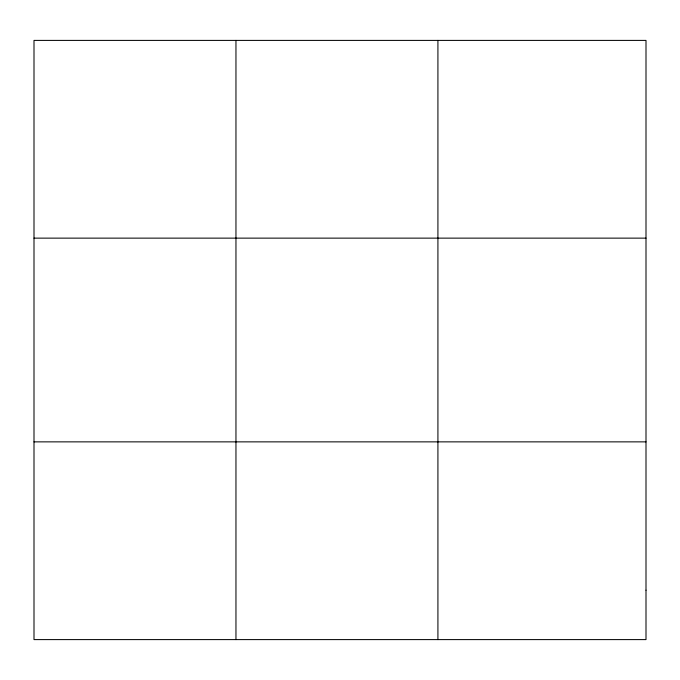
<?xml version="1.0" encoding="UTF-8"?>
<svg xmlns="http://www.w3.org/2000/svg" width="680" height="680" viewBox="0 0 680 680"><rect width="100%" height="100%" fill="white"/><g stroke="black" fill="none" stroke-linecap="round" stroke-linejoin="round"><path stroke-width="1.02" d="M235.96 639.6L235.96 40.401M437.92 639.6L437.92 40.401M34 238.136L646 238.136M34 441.864L646 441.864M646 590.163L646 639.6L34 639.6L34 40.401L646 40.401L646 590.163"/></g></svg>
